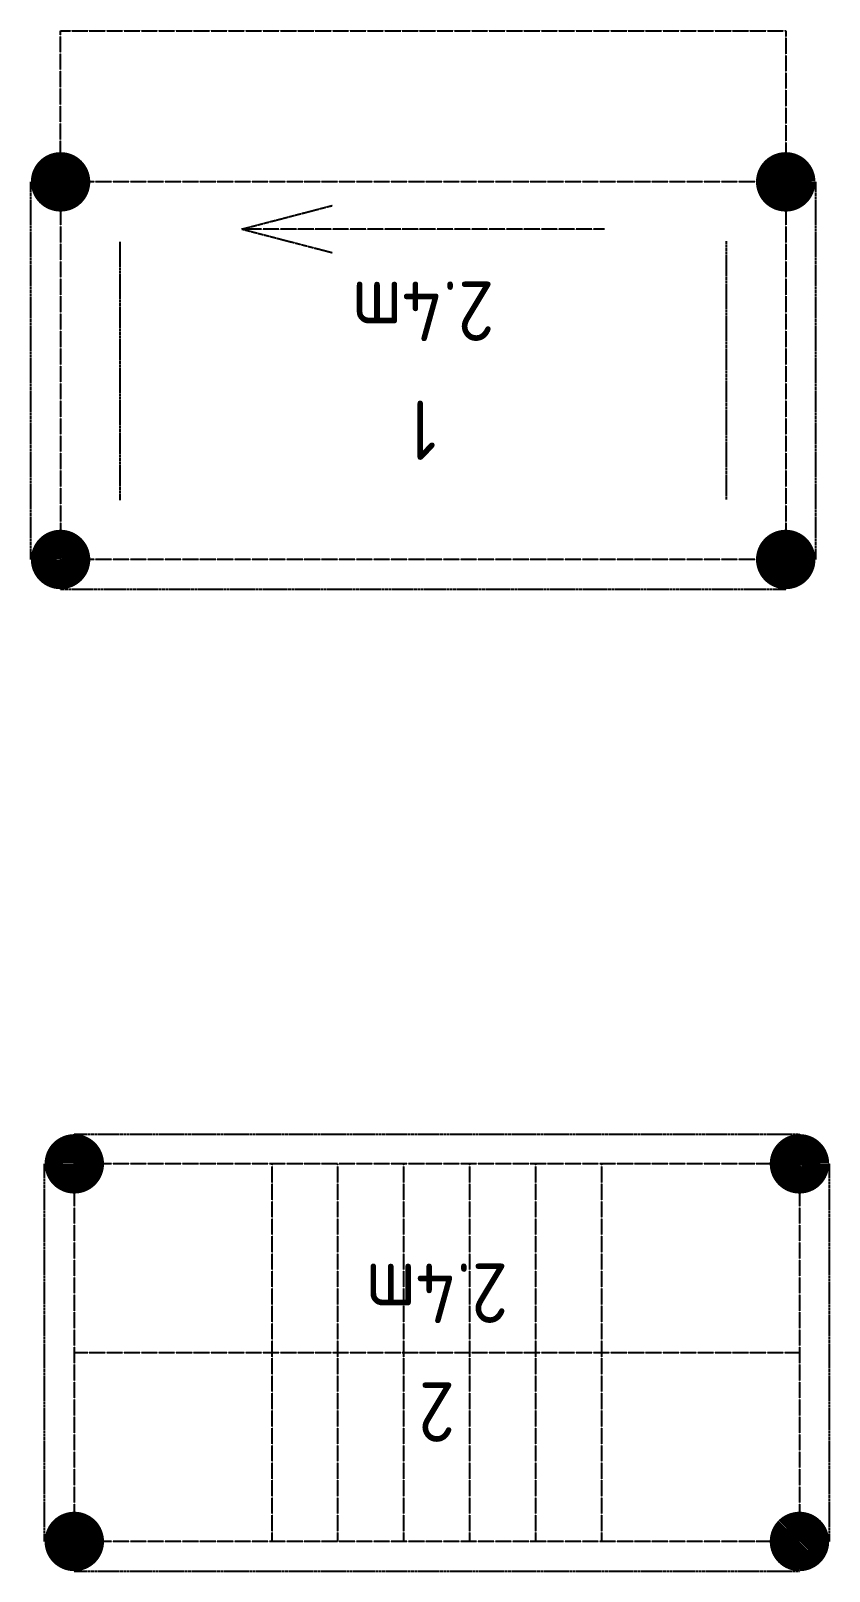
# Model space of a CAD drawing. Header units: millimetres. Extents: x 53039 to 55724, y 3543 to 8724.
import ezdxf
from ezdxf.enums import TextEntityAlignment as Align

# ---------------------------------------------------------------- set-up
doc = ezdxf.new("R2010")
doc.units = ezdxf.units.MM
doc.linetypes.add('KwikScaf_DASHED', pattern=[3.75, 2.5, -1.25])
doc.linetypes.add('KwikScaf_Line', pattern=[1, 1, 0])
doc.layers.add('KwikScaf Schematic', color=7, linetype='CONTINUOUS')
doc.styles.add('KwikScaf ISO', font='isocp.shx')

msp = doc.modelspace()

# ---------------------------------------------------------------- linework, layer by layer
at = {"layer": 'KwikScaf Schematic', "color": 3, "linetype": 'KwikScaf_Line'}
for p, q in [((53139.2, 8215.8), (53139.2, 8723.8)), ((53139.2, 8723.8), (55578.2, 8723.8)), ((55578.2, 8723.8), (55578.2, 8215.8)), ((53139.2, 8215.8), (53139.2, 6945.8)), ((55578.2, 8215.8), (53139.2, 8215.8)), ((55578.2, 8215.8), (55578.2, 6945.8)), ((53748.9, 8057), (54053.8, 8136.4)), ((54968.4, 8057), (53748.9, 8057)), ((53748.9, 8057), (54053.8, 7977.7)), ((55578.2, 6945.8), (53139.2, 6945.8)), ((53185.4, 4913.3), (53185.4, 3643.3)), ((55624.4, 4913.3), (53185.4, 4913.3)), ((53850.5, 3643.3), (53850.5, 4913.3)), ((54072.3, 3643.3), (54072.3, 4913.3)), ((54294, 3643.3), (54294, 4913.3)), ((54515.7, 3643.3), (54515.7, 4913.3)), ((54737.4, 3643.3), (54737.4, 4913.3)), ((54959.2, 3643.3), (54959.2, 4913.3)), ((55624.4, 4913.3), (55624.4, 3643.3)), ((53185.4, 4278.3), (55624.4, 4278.3)), ((55624.4, 3643.3), (53185.4, 3643.3))]:
    msp.add_line(p, q, dxfattribs=at)
at = {"layer": 'KwikScaf Schematic', "color": 3, "linetype": 'KwikScaf_DASHED'}
for p, q in [((53039.2, 6945.8), (53039.2, 8215.8)), ((55678.2, 8215.8), (55678.2, 6945.8)), ((53339.2, 7145.8), (53339.2, 8015.8)), ((55378.2, 8015.8), (55378.2, 7145.8)), ((53139.2, 6845.8), (55578.2, 6845.8)), ((53185.4, 5013.3), (55624.4, 5013.3)), ((53085.4, 3643.3), (53085.4, 4913.3)), ((55724.4, 4913.3), (55724.4, 3643.3)), ((53185.4, 3543.3), (55624.4, 3543.3))]:
    msp.add_line(p, q, dxfattribs=at)
at = {"layer": 'KwikScaf Schematic', "color": 3, "linetype": 'KwikScaf_Line'}
for points in [[(53139.2, 8165.8, 100, 100, -0.198912), (53103.8, 8180.4, 100, 100, -0.198912), (53089.2, 8215.8, 100, 100, -0.198912), (53103.8, 8251.1, 100, 100, -0.198912), (53139.2, 8265.8, 100, 100, -0.198912), (53174.5, 8251.1, 100, 100, -0.198912), (53189.2, 8215.8, 100, 100, -0.198912), (53174.5, 8180.4, 100, 100, -0.198912)], [(53139.2, 6895.8, 100, 100, -0.198912), (53103.8, 6910.4, 100, 100, -0.198912), (53089.2, 6945.8, 100, 100, -0.198912), (53103.8, 6981.1, 100, 100, -0.198912), (53139.2, 6995.8, 100, 100, -0.198912), (53174.5, 6981.1, 100, 100, -0.198912), (53189.2, 6945.8, 100, 100, -0.198912), (53174.5, 6910.4, 100, 100, -0.198912)], [(53185.4, 4863.3, 100, 100, -0.198912), (53150, 4878, 100, 100, -0.198912), (53135.4, 4913.3, 100, 100, -0.198912), (53150, 4948.7, 100, 100, -0.198912), (53185.4, 4963.3, 100, 100, -0.198912), (53220.7, 4948.7, 100, 100, -0.198912), (53235.4, 4913.3, 100, 100, -0.198912), (53220.7, 4878, 100, 100, -0.198912)], [(53185.4, 3593.3, 100, 100, -0.198912), (53150, 3608, 100, 100, -0.198912), (53135.4, 3643.3, 100, 100, -0.198912), (53150, 3678.7, 100, 100, -0.198912), (53185.4, 3693.3, 100, 100, -0.198912), (53220.7, 3678.7, 100, 100, -0.198912), (53235.4, 3643.3, 100, 100, -0.198912), (53220.7, 3608, 100, 100, -0.198912)]]:
    msp.add_lwpolyline(points, format="xyseb", close=True, dxfattribs=at)
at = {"layer": 'KwikScaf Schematic', "color": 3, "linetype": 'KwikScaf_Line', "const_width": 100}
for points in [[(55578.2, 8165.8, -0.198912), (55542.8, 8180.4, -0.198912), (55528.2, 8215.8, -0.198912), (55542.8, 8251.1, -0.198912), (55578.2, 8265.8, -0.198912), (55613.5, 8251.1, -0.198912), (55628.2, 8215.8, -0.198912), (55613.5, 8180.4, -0.198912)], [(55578.2, 6895.8, -0.198912), (55542.8, 6910.4, -0.198912), (55528.2, 6945.8, -0.198912), (55542.8, 6981.1, -0.198912), (55578.2, 6995.8, -0.198912), (55613.5, 6981.1, -0.198912), (55628.2, 6945.8, -0.198912), (55613.5, 6910.4, -0.198912)], [(55624.4, 4863.3, -0.198912), (55589, 4878, -0.198912), (55574.4, 4913.3, -0.198912), (55589, 4948.7, -0.198912), (55624.4, 4963.3, -0.198912), (55659.7, 4948.7, -0.198912), (55674.4, 4913.3, -0.198912), (55659.7, 4878, -0.198912)], [(55624.4, 3593.3, -0.198912), (55589, 3608, -0.198912), (55574.4, 3643.3, -0.198912), (55589, 3678.7, -0.198912), (55624.4, 3693.3, -0.198912), (55659.7, 3678.7, -0.198912), (55674.4, 3643.3, -0.198912), (55659.7, 3608, -0.198912)]]:
    msp.add_lwpolyline(points, format="xyb", close=True, dxfattribs=at)

# ---------------------------------------------------------------- texts
at = {"layer": 'KwikScaf Schematic', "style": 'KwikScaf ISO'}
for s, p in [('2.4m', (54358.7, 7780.8)), ('1', (54358.7, 7380.8)), ('2.4m', (54404.9, 4478.3)), ('2', (54404.9, 4078.3))]:
    msp.add_text(s, height=200, rotation=180, dxfattribs=at).set_placement(p, align=Align.MIDDLE_CENTER)

doc.saveas('drawing.dxf')
